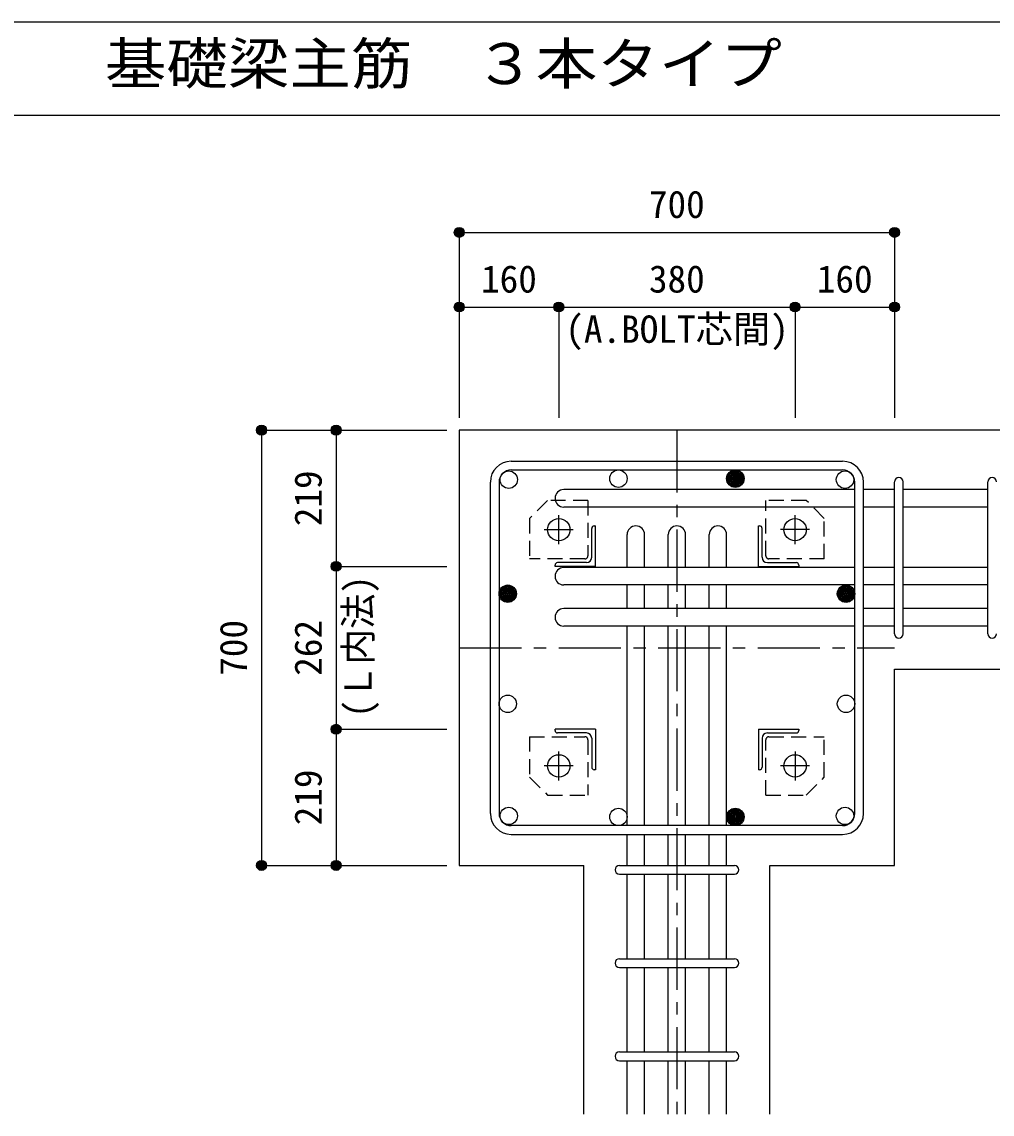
# Model space of a CAD drawing. Units: millimetres at full size, sheet at 1:20. Extents: x -3982 to 3969, y -2797 to 2801.
# Drawn here: x -685 to 875, y 1044 to 2801 of the extents above; entities that cross this region are included whole.
import ezdxf
from ezdxf.enums import TextEntityAlignment as Align

# ---------------------------------------------------------------- set-up
doc = ezdxf.new("R2010")
doc.units = ezdxf.units.MM
doc.header["$LTSCALE"] = 20
doc.header["$PDMODE"] = 32
doc.header["$PDSIZE"] = 10
doc.linetypes.add('CHAIN1', pattern=[8, 5, -1, 1, -1])
doc.linetypes.add('DASHED1', pattern=[1.8, 1.2, -0.6])
for name, color, linetype in [('6-1_躯体線', 2, 'Continuous'), ('6-2_A.Bolt_', 4, 'Continuous'), ('6-3_柱型主筋', 4, 'Continuous'), ('6-4_フープ', 7, 'Continuous'), ('6-5_梁主筋', 7, 'Continuous'), ('6-6_S.T.P.', 7, 'Continuous'), ('6-7_文字', 7, 'Continuous'), ('6-9_プレート', 4, 'DASHED1'), ('6-D_寸法', 4, 'Continuous'), ('F-0_枠', 6, 'Continuous')]:
    doc.layers.add(name, color=color, linetype=linetype)
doc.styles.add('ＭＳ ゴシック', font='')
doc.styles.get('ＭＳ ゴシック').set_extended_font_data('MS Gothic')

msp = doc.modelspace()

# ---------------------------------------------------------------- linework, layer by layer
at = {"layer": '6-1_躯体線'}
for p, q in [((18.29, 2144.12), (18.29, 1444.12)), ((1118.29, 2144.12), (18.29, 2144.12)), ((18.29, 1444.12), (218.79, 1444.12)), ((218.79, 1044.12), (218.79, 1444.12))]:
    msp.add_line(p, q, dxfattribs=at)
for points in [[(718.29, 1444.12), (718.29, 1759.62), (1118.29, 1759.62)], [(517.79, 1044.12), (517.79, 1444.12), (718.29, 1444.12)]]:
    msp.add_lwpolyline(points, dxfattribs=at)
at = {"layer": '6-2_A.Bolt_', "linetype": 'CHAIN1'}
for p, q in [((178.29, 1960.92), (178.29, 2007.42)), ((558.29, 1960.92), (558.29, 2007.42)), ((154.99, 1984.12), (201.49, 1984.12)), ((581.59, 1984.12), (535.09, 1984.12)), ((178.29, 1580.82), (178.29, 1627.32)), ((558.29, 1627.32), (558.29, 1580.82)), ((201.49, 1604.12), (154.99, 1604.12)), ((581.59, 1604.12), (535.09, 1604.12))]:
    msp.add_line(p, q, dxfattribs=at)
at = {"layer": '6-2_A.Bolt_'}
for p, q in [((231.29, 1939.62), (231.29, 1986.12)), ((235.29, 1990.12), (237.29, 1990.12)), ((237.29, 1925.12), (237.29, 1990.12)), ((499.29, 1990.12), (501.29, 1990.12)), ((499.29, 1925.12), (499.29, 1990.12)), ((505.29, 1939.62), (505.29, 1986.12)), ((172.29, 1925.12), (172.29, 1927.12)), ((237.29, 1925.12), (172.29, 1925.12)), ((222.79, 1931.12), (176.29, 1931.12)), ((499.29, 1925.12), (564.29, 1925.12)), ((513.79, 1931.12), (560.29, 1931.12)), ((564.29, 1927.12), (564.29, 1925.12)), ((172.29, 1661.12), (172.29, 1663.12)), ((237.29, 1663.12), (172.29, 1663.12)), ((222.79, 1657.12), (176.29, 1657.12)), ((237.29, 1663.12), (237.29, 1598.12)), ((499.29, 1663.12), (564.29, 1663.12)), ((499.29, 1663.12), (499.29, 1598.12)), ((513.79, 1657.12), (560.29, 1657.12)), ((564.29, 1663.12), (564.29, 1661.12)), ((231.29, 1648.62), (231.29, 1602.12)), ((505.29, 1648.62), (505.29, 1602.12)), ((237.29, 1598.12), (235.29, 1598.12)), ((501.29, 1598.12), (499.29, 1598.12))]:
    msp.add_line(p, q, dxfattribs=at)
at = {"layer": '6-2_A.Bolt_', "color": 3}
for centre in [(178.29, 1984.12), (558.29, 1984.12), (178.29, 1604.12), (558.29, 1604.12)]:
    msp.add_circle(centre, 18, dxfattribs=at)
at = {"layer": '6-2_A.Bolt_'}
for centre, radius, start, end in [((235.29, 1986.12), 4, 90, 180), ((501.29, 1986.12), 4, 0, 90), ((222.79, 1939.62), 8.5, 270, 0), ((513.79, 1939.62), 8.5, 180, 270), ((176.29, 1927.12), 4, 90, 180), ((560.29, 1927.12), 4, 0, 90), ((176.29, 1661.12), 4, 180, 270), ((222.79, 1648.62), 8.5, 0, 90), ((513.79, 1648.62), 8.5, 90, 180), ((560.29, 1661.12), 4, 270, 0), ((235.29, 1602.12), 4, 180, 270), ((501.29, 1602.12), 4, 270, 0)]:
    msp.add_arc(centre, radius, start, end, dxfattribs=at)
at = {"layer": '6-3_柱型主筋', "color": 3}
for centre in [(97.9, 2064.51), (274.29, 2066.12), (462.29, 2066.12), (638.68, 2064.51), (96.29, 1881.12), (640.29, 1881.12), (96.29, 1703.99), (640.29, 1703.99), (97.9, 1523.74), (274.29, 1522.12), (462.29, 1522.12), (638.68, 1523.74)]:
    msp.add_circle(centre, 14, dxfattribs=at)
at = {"layer": '6-3_柱型主筋'}
for centre, radius in [((462.29, 2066.12), 14), ((462.29, 2066.12), 12.44), ((462.29, 2066.12), 10.89), ((462.29, 2066.12), 9.33), ((462.29, 2066.12), 7.78), ((462.29, 2066.12), 6.22), ((462.29, 2066.12), 4.67), ((462.29, 2066.12), 3.11), ((462.29, 2066.12), 1.56), ((96.29, 1881.12), 14), ((96.29, 1881.12), 12.44), ((96.29, 1881.12), 10.89), ((96.29, 1881.12), 9.33), ((96.29, 1881.12), 7.78), ((96.29, 1881.12), 6.22), ((96.29, 1881.12), 4.67), ((96.29, 1881.12), 3.11), ((96.29, 1881.12), 1.56), ((640.29, 1881.12), 14), ((640.29, 1881.12), 12.44), ((640.29, 1881.12), 10.89), ((640.29, 1881.12), 9.33), ((640.29, 1881.12), 7.78), ((640.29, 1881.12), 6.22), ((640.29, 1881.12), 4.67), ((640.29, 1881.12), 3.11), ((640.29, 1881.12), 1.56), ((462.29, 1522.12), 14), ((462.29, 1522.12), 12.44), ((462.29, 1522.12), 10.89), ((462.29, 1522.12), 9.33), ((462.29, 1522.12), 7.78), ((462.29, 1522.12), 6.22), ((462.29, 1522.12), 4.67), ((462.29, 1522.12), 3.11), ((462.29, 1522.12), 1.56)]:
    msp.add_circle(centre, radius, dxfattribs=at)
at = {"layer": '6-4_フープ'}
for p, q in [((101.79, 2094.12), (634.79, 2094.12)), ((101.79, 2080.12), (634.79, 2080.12)), ((68.29, 1527.62), (68.29, 2060.62)), ((82.29, 2060.62), (82.29, 1527.62)), ((654.29, 1527.62), (654.29, 2060.62)), ((668.29, 1527.62), (668.29, 2060.62)), ((634.79, 1508.12), (101.79, 1508.12)), ((101.79, 1494.12), (634.79, 1494.12))]:
    msp.add_line(p, q, dxfattribs=at)
for centre, radius, start, end in [((101.79, 2060.62), 33.5, 90, 180), ((634.79, 2060.62), 33.5, 0, 90), ((101.79, 2060.62), 19.5, 90, 180), ((634.79, 2060.62), 19.5, 0, 90), ((101.79, 1527.62), 33.5, 180, 270), ((101.79, 1527.62), 19.5, 180, 270), ((634.79, 1527.62), 33.5, 270, 0), ((634.79, 1527.62), 19.5, 270, 0)]:
    msp.add_arc(centre, radius, start, end, dxfattribs=at)
at = {"layer": '6-5_梁主筋'}
for p, q in [((654.29, 2048.51), (186.29, 2048.51)), ((718.29, 2048.51), (668.29, 2048.51)), ((868.29, 2048.51), (732.29, 2048.51)), ((654.29, 2020.51), (186.29, 2020.51)), ((718.29, 2020.51), (668.29, 2020.51)), ((868.29, 2020.51), (732.29, 2020.51)), ((288.29, 1923.12), (288.29, 1976.12)), ((316.29, 1923.12), (316.29, 1976.12)), ((354.29, 1923.12), (354.29, 1976.12)), ((382.29, 1923.12), (382.29, 1976.12)), ((420.29, 1923.12), (420.29, 1976.12)), ((448.29, 1923.12), (448.29, 1976.12)), ((654.29, 1923.12), (186.29, 1923.12)), ((718.29, 1923.12), (668.29, 1923.12)), ((868.29, 1923.12), (732.29, 1923.12)), ((654.29, 1895.12), (186.29, 1895.12)), ((288.29, 1857.12), (288.29, 1895.12)), ((316.29, 1857.12), (316.29, 1895.12)), ((354.29, 1857.12), (354.29, 1895.12)), ((382.29, 1857.12), (382.29, 1895.12)), ((420.29, 1857.12), (420.29, 1895.12)), ((448.29, 1857.12), (448.29, 1895.12)), ((718.29, 1895.12), (668.29, 1895.12)), ((868.29, 1895.12), (732.29, 1895.12)), ((654.29, 1857.12), (186.29, 1857.12)), ((718.29, 1857.12), (668.29, 1857.12)), ((868.29, 1857.12), (732.29, 1857.12)), ((654.29, 1829.12), (186.29, 1829.12)), ((288.29, 1508.12), (288.29, 1829.12)), ((316.29, 1508.12), (316.29, 1829.12)), ((354.29, 1508.12), (354.29, 1829.12)), ((382.29, 1508.12), (382.29, 1829.12)), ((420.29, 1508.12), (420.29, 1829.12)), ((448.29, 1508.12), (448.29, 1829.12)), ((718.29, 1829.12), (668.29, 1829.12)), ((868.29, 1829.12), (732.29, 1829.12)), ((288.29, 1444.12), (288.29, 1494.12)), ((316.29, 1444.12), (316.29, 1494.12)), ((354.29, 1444.12), (354.29, 1494.12)), ((382.29, 1444.12), (382.29, 1494.12)), ((420.29, 1444.12), (420.29, 1494.12)), ((448.29, 1444.12), (448.29, 1494.12)), ((288.29, 1294.12), (288.29, 1430.12)), ((316.29, 1294.12), (316.29, 1430.12)), ((354.29, 1294.12), (354.29, 1430.12)), ((382.29, 1294.12), (382.29, 1430.12)), ((420.29, 1294.12), (420.29, 1430.12)), ((448.29, 1294.12), (448.29, 1430.12)), ((288.29, 1144.12), (288.29, 1280.12)), ((316.29, 1144.12), (316.29, 1280.12)), ((354.29, 1144.12), (354.29, 1280.12)), ((382.29, 1144.12), (382.29, 1280.12)), ((420.29, 1144.12), (420.29, 1280.12)), ((448.29, 1144.12), (448.29, 1280.12)), ((288.29, 1044.12), (288.29, 1130.12)), ((316.29, 1044.12), (316.29, 1130.12)), ((354.29, 1044.12), (354.29, 1130.12)), ((382.29, 1044.12), (382.29, 1130.12)), ((420.29, 1044.12), (420.29, 1130.12)), ((448.29, 1044.12), (448.29, 1130.12))]:
    msp.add_line(p, q, dxfattribs=at)
for centre, start, end in [((186.29, 2034.51), 90, 270), ((302.29, 1976.12), 0, 180), ((368.29, 1976.12), 0, 180), ((434.29, 1976.12), 0, 180), ((186.29, 1909.12), 90, 270), ((186.29, 1843.12), 90, 270)]:
    msp.add_arc(centre, 14, start, end, dxfattribs=at)
at = {"layer": '6-6_S.T.P.'}
for p, q in [((718.29, 1816.62), (718.29, 2060.62)), ((732.29, 1816.62), (732.29, 2060.62)), ((868.29, 1816.62), (868.29, 2060.62)), ((275.79, 1444.12), (460.79, 1444.12)), ((275.79, 1430.12), (460.79, 1430.12)), ((275.79, 1294.12), (460.79, 1294.12)), ((275.79, 1280.12), (460.79, 1280.12)), ((275.79, 1144.12), (460.79, 1144.12)), ((275.79, 1130.12), (460.79, 1130.12))]:
    msp.add_line(p, q, dxfattribs=at)
for centre, start, end in [((725.29, 2061.01), 0, 180), ((725.29, 2061.01), 0, 180), ((725.29, 2061.01), 0, 180), ((725.29, 2061.01), 0, 180), ((875.29, 2061.01), 0, 180), ((725.29, 1816.62), 180, 0), ((725.29, 1816.62), 180, 0), ((725.29, 1816.62), 180, 0), ((725.29, 1816.62), 180, 0), ((875.29, 1816.62), 180, 0), ((275.79, 1437.12), 90, 270), ((275.79, 1437.12), 90, 270), ((275.79, 1437.12), 90, 270), ((275.79, 1437.12), 90, 270), ((460.79, 1437.12), 270, 90), ((460.79, 1437.12), 270, 90), ((460.79, 1437.12), 270, 90), ((460.79, 1437.12), 270, 90), ((275.79, 1287.12), 90, 270), ((460.79, 1287.12), 270, 90), ((275.79, 1137.12), 90, 270), ((460.79, 1137.12), 270, 90)]:
    msp.add_arc(centre, 7, start, end, dxfattribs=at)
at = {"layer": '6-9_プレート'}
for p, q in [((160.29, 2031.12), (131.29, 2002.12)), ((225.29, 2031.12), (160.29, 2031.12)), ((225.29, 2031.12), (225.29, 1942.12)), ((576.29, 2031.12), (511.29, 2031.12)), ((511.29, 1942.12), (511.29, 2031.12)), ((605.29, 2002.12), (576.29, 2031.12)), ((131.29, 2002.12), (131.29, 1937.12)), ((605.29, 1937.12), (605.29, 2002.12)), ((220.29, 1937.12), (131.29, 1937.12)), ((605.29, 1937.12), (516.29, 1937.12)), ((131.29, 1651.12), (131.29, 1586.12)), ((131.29, 1651.12), (220.29, 1651.12)), ((225.29, 1646.12), (225.29, 1557.12)), ((511.29, 1557.12), (511.29, 1646.12)), ((516.29, 1651.12), (605.29, 1651.12)), ((605.29, 1586.12), (605.29, 1651.12)), ((131.29, 1586.12), (160.29, 1557.12)), ((576.29, 1557.12), (605.29, 1586.12)), ((160.29, 1557.12), (225.29, 1557.12)), ((511.29, 1557.12), (576.29, 1557.12))]:
    msp.add_line(p, q, dxfattribs=at)
for centre, start, end in [((220.29, 1942.12), 270, 0), ((516.29, 1942.12), 180, 270), ((220.29, 1646.12), 0, 90), ((516.29, 1646.12), 90, 180)]:
    msp.add_arc(centre, 5, start, end, dxfattribs=at)
at = {"layer": '6-D_寸法'}
for p, q in [((18.29, 2462.15), (18.29, 2342.15)), ((18.29, 2462.15), (718.29, 2462.15)), ((18.29, 2342.15), (18.29, 2164.12)), ((18.29, 2342.15), (18.29, 2164.12)), ((18.29, 2342.15), (178.29, 2342.15)), ((18.29, 2342.15), (18.29, 2164.12)), ((178.29, 2342.15), (178.29, 2164.12)), ((178.29, 2342.15), (558.29, 2342.15)), ((558.29, 2342.15), (558.29, 2164.12)), ((718.29, 2342.15), (718.29, 2164.12)), ((-299.74, 2144.12), (-299.74, 1444.12)), ((-299.74, 2144.12), (-179.74, 2144.12)), ((-179.74, 2144.12), (-1.71, 2144.12)), ((-179.74, 2144.12), (-1.71, 2144.12)), ((-179.74, 2144.12), (-1.71, 2144.12)), ((-179.74, 2144.12), (-1.71, 2144.12)), ((-179.74, 2144.12), (-179.74, 1925.12)), ((-179.74, 2144.12), (-1.71, 2144.12)), ((-179.74, 1925.12), (-1.71, 1925.12)), ((-179.74, 1925.12), (-179.74, 1663.12)), ((-179.74, 1663.12), (-1.71, 1663.12)), ((-299.74, 1444.12), (-179.74, 1444.12)), ((-179.74, 1444.12), (-1.71, 1444.12)), ((-179.74, 1444.12), (-1.71, 1444.12)), ((-179.74, 1444.12), (-1.71, 1444.12)), ((-179.74, 1444.12), (-1.71, 1444.12))]:
    msp.add_line(p, q, dxfattribs=at)
at = {"layer": '6-D_寸法', "linetype": 'CHAIN1'}
for p, q in [((368.29, 2144.12), (368.29, 1044.12)), ((18.29, 1794.12), (718.29, 1794.12))]:
    msp.add_line(p, q, dxfattribs=at)
at = {"layer": '6-D_寸法'}
for points in [[(18.29, 2462.15), (18.29, 2342.15), (18.29, 2164.12)], [(718.29, 2462.15), (718.29, 2342.15), (718.29, 2164.12)], [(558.29, 2342.15), (718.29, 2342.15), (718.29, 2164.12)], [(-179.74, 1663.12), (-179.74, 1444.12), (-1.71, 1444.12)], [(-299.74, 1444.12), (-179.74, 1444.12), (-1.71, 1444.12)], [(-299.74, 1444.12), (-179.74, 1444.12), (-1.71, 1444.12)]]:
    msp.add_lwpolyline(points, dxfattribs=at)
for centre, radius in [((18.29, 2462.15), 8), ((18.29, 2462.15), 7.2), ((18.29, 2462.15), 6.4), ((18.29, 2462.15), 5.6), ((18.29, 2462.15), 4.8), ((18.29, 2462.15), 4), ((18.29, 2462.15), 3.2), ((18.29, 2462.15), 2.4), ((18.29, 2462.15), 1.6), ((18.29, 2462.15), 0.8), ((718.29, 2462.15), 8), ((718.29, 2462.15), 7.2), ((718.29, 2462.15), 6.4), ((718.29, 2462.15), 5.6), ((718.29, 2462.15), 4.8), ((718.29, 2462.15), 4), ((718.29, 2462.15), 3.2), ((718.29, 2462.15), 2.4), ((718.29, 2462.15), 1.6), ((718.29, 2462.15), 0.8), ((18.29, 2342.15), 8), ((18.29, 2342.15), 7.2), ((18.29, 2342.15), 6.4), ((18.29, 2342.15), 5.6), ((18.29, 2342.15), 4.8), ((18.29, 2342.15), 4), ((18.29, 2342.15), 3.2), ((18.29, 2342.15), 2.4), ((18.29, 2342.15), 1.6), ((18.29, 2342.15), 0.8), ((178.29, 2342.15), 8), ((178.29, 2342.15), 7.2), ((178.29, 2342.15), 6.4), ((178.29, 2342.15), 5.6), ((178.29, 2342.15), 4.8), ((178.29, 2342.15), 4), ((178.29, 2342.15), 3.2), ((178.29, 2342.15), 2.4), ((178.29, 2342.15), 1.6), ((178.29, 2342.15), 0.8), ((558.29, 2342.15), 8), ((558.29, 2342.15), 7.2), ((558.29, 2342.15), 6.4), ((558.29, 2342.15), 5.6), ((558.29, 2342.15), 4.8), ((558.29, 2342.15), 4), ((558.29, 2342.15), 3.2), ((558.29, 2342.15), 2.4), ((558.29, 2342.15), 1.6), ((558.29, 2342.15), 0.8), ((718.29, 2342.15), 8), ((718.29, 2342.15), 7.2), ((718.29, 2342.15), 6.4), ((718.29, 2342.15), 5.6), ((718.29, 2342.15), 4.8), ((718.29, 2342.15), 4), ((718.29, 2342.15), 3.2), ((718.29, 2342.15), 2.4), ((718.29, 2342.15), 1.6), ((718.29, 2342.15), 0.8), ((-299.74, 2144.12), 8), ((-299.74, 2144.12), 7.2), ((-299.74, 2144.12), 6.4), ((-299.74, 2144.12), 5.6), ((-299.74, 2144.12), 4.8), ((-299.74, 2144.12), 4), ((-299.74, 2144.12), 3.2), ((-299.74, 2144.12), 2.4), ((-299.74, 2144.12), 1.6), ((-299.74, 2144.12), 0.8), ((-179.74, 2144.12), 8), ((-179.74, 2144.12), 7.2), ((-179.74, 2144.12), 6.4), ((-179.74, 2144.12), 5.6), ((-179.74, 2144.12), 4.8), ((-179.74, 2144.12), 4), ((-179.74, 2144.12), 3.2), ((-179.74, 2144.12), 2.4), ((-179.74, 2144.12), 1.6), ((-179.74, 2144.12), 0.8), ((-179.74, 1925.12), 8), ((-179.74, 1925.12), 7.2), ((-179.74, 1925.12), 6.4), ((-179.74, 1925.12), 5.6), ((-179.74, 1925.12), 4.8), ((-179.74, 1925.12), 4), ((-179.74, 1925.12), 3.2), ((-179.74, 1925.12), 2.4), ((-179.74, 1925.12), 1.6), ((-179.74, 1925.12), 0.8), ((-179.74, 1663.12), 8), ((-179.74, 1663.12), 7.2), ((-179.74, 1663.12), 6.4), ((-179.74, 1663.12), 5.6), ((-179.74, 1663.12), 4.8), ((-179.74, 1663.12), 4), ((-179.74, 1663.12), 3.2), ((-179.74, 1663.12), 2.4), ((-179.74, 1663.12), 1.6), ((-179.74, 1663.12), 0.8), ((-299.74, 1444.12), 8), ((-299.74, 1444.12), 7.2), ((-299.74, 1444.12), 6.4), ((-299.74, 1444.12), 5.6), ((-299.74, 1444.12), 4.8), ((-299.74, 1444.12), 4), ((-299.74, 1444.12), 3.2), ((-299.74, 1444.12), 2.4), ((-299.74, 1444.12), 1.6), ((-299.74, 1444.12), 0.8), ((-179.74, 1444.12), 8), ((-179.74, 1444.12), 7.2), ((-179.74, 1444.12), 6.4), ((-179.74, 1444.12), 5.6), ((-179.74, 1444.12), 4.8), ((-179.74, 1444.12), 4), ((-179.74, 1444.12), 3.2), ((-179.74, 1444.12), 2.4), ((-179.74, 1444.12), 1.6), ((-179.74, 1444.12), 0.8)]:
    msp.add_circle(centre, radius, dxfattribs=at)
at = {"layer": '6-D_寸法', "color": 7}
for p in [(18.29, 2462.15), (718.29, 2462.15), (18.29, 2342.15), (178.29, 2342.15), (558.29, 2342.15), (718.29, 2342.15), (-299.74, 2144.12), (-179.74, 2144.12), (-179.74, 1925.12), (-179.74, 1663.12), (-299.74, 1444.12), (-179.74, 1444.12)]:
    msp.add_point(p, dxfattribs=at)
at = {"layer": 'F-0_枠'}
msp.add_line((-3981.92, 2800.77), (3969.4, 2800.77), dxfattribs=at)
at = {"layer": 'F-0_枠', "color": 2}
msp.add_line((-3981.92, 2650.77), (2482.4, 2650.77), dxfattribs=at)

# ---------------------------------------------------------------- texts
at = {"layer": '6-7_文字', "color": 2, "style": 'ＭＳ ゴシック', "width": 1.1}
msp.add_text('\u3000\u3000基礎梁主筋\u3000３本タイプ', height=65.98, dxfattribs=at).set_placement((-749.76, 2680.77), align=Align.BOTTOM_LEFT)
at = {"layer": '6-7_文字', "color": 4, "style": 'ＭＳ ゴシック'}
msp.add_text('(A.BOLT芯間)', height=43.99, dxfattribs=at).set_placement((188.82, 2271.37), align=Align.BOTTOM_LEFT)
at = {"layer": '6-D_寸法', "style": 'ＭＳ ゴシック'}
for s, p in [('700', (323.29, 2472.15)), ('160', (53.29, 2352.15)), ('380', (323.29, 2352.15)), ('160', (593.29, 2352.15))]:
    msp.add_text(s, height=43.99, dxfattribs=at).set_placement(p, align=Align.BOTTOM_LEFT)
for s, p in [('219', (-189.74, 1989.62)), ('700', (-309.74, 1749.12)), ('262', (-189.74, 1749.12)), ('219', (-189.74, 1508.62))]:
    msp.add_text(s, height=43.99, rotation=90, dxfattribs=at).set_placement(p, align=Align.BOTTOM_LEFT)
at = {"layer": '6-D_寸法', "style": 'ＭＳ ゴシック', "width": 0.95}
msp.add_text('(Ｌ内法)', height=43.99, rotation=90, dxfattribs=at).set_placement((-109.25, 1682.02), align=Align.BOTTOM_LEFT)

doc.saveas('drawing.dxf')
